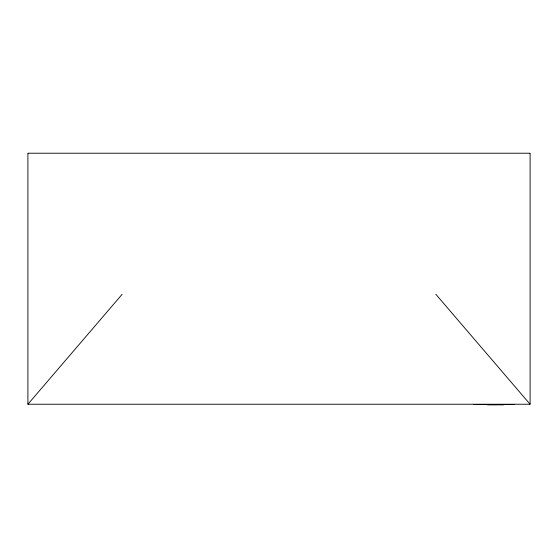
<?xml version="1.0" encoding="UTF-8"?>
<svg xmlns="http://www.w3.org/2000/svg" width="558" height="558" viewBox="0 0 558 558"><rect width="100%" height="100%" fill="white"/><g stroke="black" fill="none" stroke-linecap="round" stroke-linejoin="round"><path stroke-width="0.84" d="M514.378 404.571L473.63 404.522L514.33 404.578M28.305 403.804L27.977 404.159L122.118 294.331M28.06 153.213L529.94 153.213M28.165 404.236L529.835 404.236M487.448 404.864L493.439 404.864M493.704 404.864L497.924 404.864M498.608 404.864L500.945 404.864M501.44 404.864L503.532 404.864M435.882 294.331L530.023 404.159L529.695 403.804M530.1 153.394L530.1 403.971M27.9 153.394L27.9 403.971"/></g></svg>
